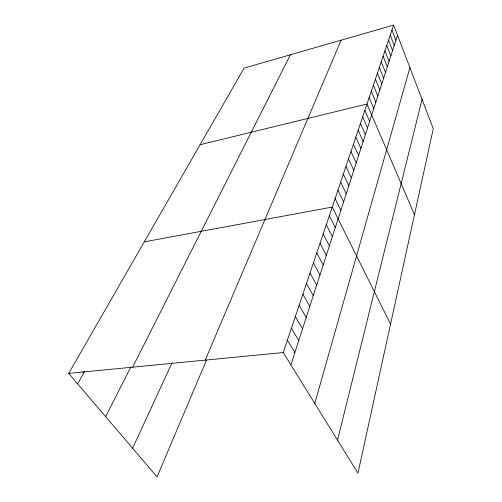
<?xml version="1.0" encoding="UTF-8"?>
<svg xmlns="http://www.w3.org/2000/svg" width="502" height="502" viewBox="0 0 502 502"><rect width="100%" height="100%" fill="white"/><g stroke="black" fill="none" stroke-linecap="round" stroke-linejoin="round"><path stroke-width="0.75" d="M337.526 440.154L422.056 99.371M314.779 403.464L409.908 67.644M290.871 364.904L397.509 35.272M393.612 25.1L433.282 128.694L357.97 473.141L283.21 352.536L393.612 25.1L244.129 68.065L68.718 373.388L157.051 476.9L206.504 360.085M205.218 360.122L341.128 40.185M132.597 448.242L172.01 362.908M132.641 367.175L290.401 54.768M105.658 416.673L130.827 367.037M77.634 383.842L84.48 371.574M200.091 144.72L367.006 104.002L414.47 214.73M144.294 241.845L332.249 207.088L390.543 324.166M68.718 373.388L283.21 352.536M82.761 371.744L83.734 372.904M287.37 340.193L294.875 352.536M291.411 328.201L298.759 340.513M295.339 316.549L302.543 328.829M299.161 305.216L306.22 317.459M302.882 294.197L309.797 306.402M306.496 283.473L313.279 295.634M310.016 273.038L316.668 285.155M313.443 262.872L319.975 274.945M316.781 252.97L323.188 265M320.031 243.326L326.325 255.305M323.2 233.919L329.387 245.854M326.294 224.752L332.368 236.637M329.312 215.81L335.28 227.644M335.123 198.572L340.889 210.294M337.928 190.258L343.594 201.929M340.663 182.138L346.236 193.759M343.337 174.213L348.821 185.771M345.947 166.463L351.344 177.972M348.501 158.896L353.81 170.347M350.992 151.491L356.225 162.886M353.433 144.256L358.585 155.595M355.824 137.178L360.894 148.46M358.158 130.256L363.153 141.476M360.442 123.479L365.362 134.643M362.676 116.847L367.527 127.954M364.866 110.358L369.648 121.402M369.171 97.589L373.814 108.52M371.285 91.308L375.866 102.182M373.362 85.164L377.874 95.976M375.389 79.14L379.838 89.896M377.378 73.242L381.765 83.934M379.33 67.463L383.653 78.099M381.238 61.796L385.505 72.376M383.114 56.243L387.324 66.76M384.946 50.802L389.1 61.263M386.747 45.462L390.851 55.866M388.51 40.223L392.558 50.57M390.242 35.09L394.239 45.375M391.943 30.045L395.89 40.279"/></g></svg>
